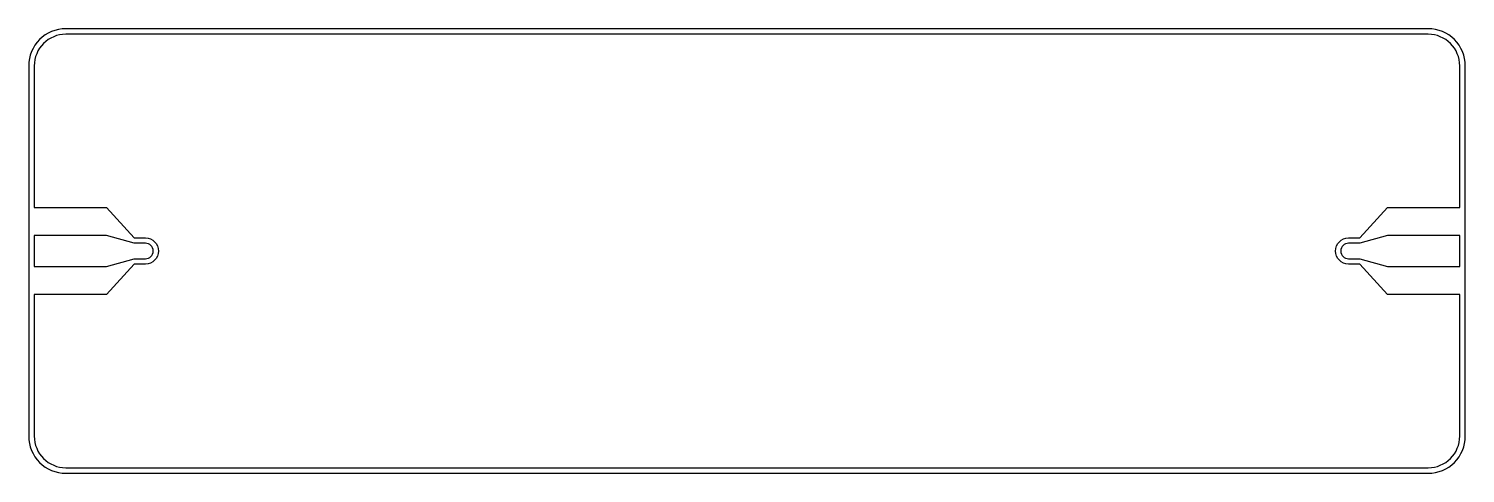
# Model space of a CAD drawing. Header units: millimetres. Extents: x -6.3 to 71.3, y -12 to 12.
import ezdxf

# ---------------------------------------------------------------- set-up
doc = ezdxf.new("R2010")
doc.units = ezdxf.units.MM
for name, color, linetype in [('BOARD_OUTLINE', 5, 'Continuous'), ('TOP_GROUND', 3, 'Continuous'), ('TOP_SIGNAL', 1, 'Continuous')]:
    doc.layers.add(name, color=color, linetype=linetype)

msp = doc.modelspace()

# ---------------------------------------------------------------- linework, layer by layer
at = {"layer": 'BOARD_OUTLINE'}
msp.add_lwpolyline([(-4.3, -12), (69.3, -12, 0.414214), (71.3, -10), (71.3, 10, 0.414214), (69.3, 12), (-4.3, 12, 0.414214), (-6.3, 10), (-6.3, -10, 0.414214)], format="xyb", close=True, dxfattribs=at)
at = {"layer": 'TOP_GROUND'}
msp.add_lwpolyline([(-4.3, -11.7), (69.3, -11.7, 0.414214), (71, -10), (71, -2.343), (67.1, -2.343), (65.6, -0.71), (65, -0.71, -1), (65, 0.71), (65.6, 0.71), (67.1, 2.343), (71, 2.343), (71, 10, 0.414214), (69.3, 11.7), (-4.3, 11.7, 0.414214), (-6, 10), (-6, 2.343), (-2.1, 2.343), (-0.6, 0.71), (0, 0.71, -1), (0, -0.71), (-0.6, -0.71), (-2.1, -2.343), (-6, -2.343), (-6, -10, 0.414214)], format="xyb", close=True, dxfattribs=at)
at = {"layer": 'TOP_SIGNAL'}
for points in [[(0, 0.422), (-0.6, 0.422), (-2.1, 0.843), (-6, 0.843), (-6, -0.843), (-2.1, -0.843), (-0.6, -0.422), (0, -0.422, 1)], [(65, -0.422), (65.6, -0.422), (67.1, -0.843), (71, -0.843), (71, 0.843), (67.1, 0.843), (65.6, 0.422), (65, 0.422, 1)]]:
    msp.add_lwpolyline(points, format="xyb", close=True, dxfattribs=at)

doc.saveas('drawing.dxf')
